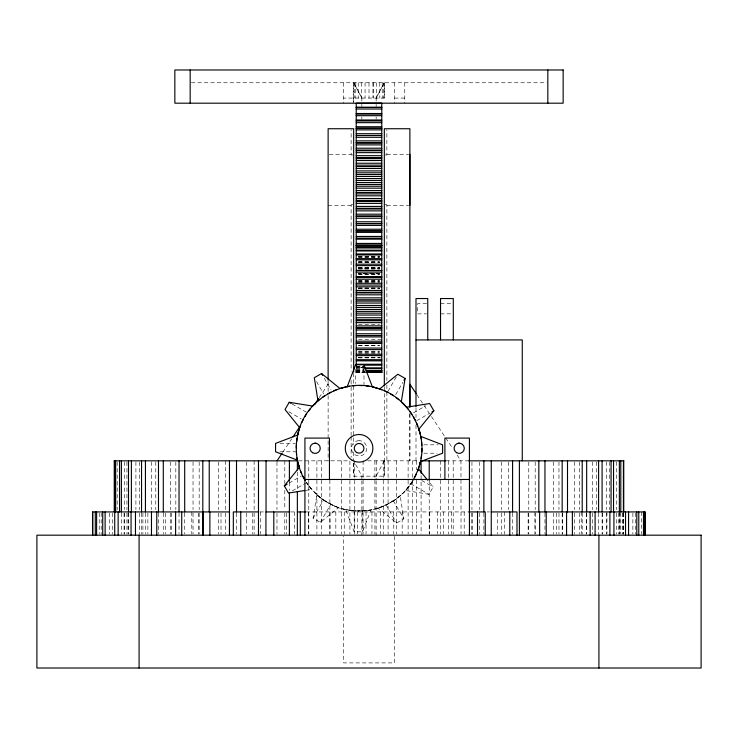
<?xml version="1.0" encoding="UTF-8"?>
<svg xmlns="http://www.w3.org/2000/svg" width="738" height="738" viewBox="0 0 738 738"><rect width="100%" height="100%" fill="white"/><g stroke="black" fill="none" stroke-linecap="round" stroke-linejoin="round"><path stroke-width="0.55" stroke-dasharray="3.69 2.77" d="M353.714 101.696L353.668 98.08M409.876 413.723L409.876 460.835L409.876 413.944M412.939 480.881C398.114 505.788 365.642 517.338 338.41 507.753L320.329 522.366L313.078 518.187L316.87 494.774L308.779 485.798M340.421 508.205L345.753 509.654L354.185 531.83L362.552 531.812L370.91 510.124L371.86 509.774M328.382 503.012L333.29 505.548L321.952 498.934L312.977 490.844M376.149 101.152L376.149 98.08L384.267 82.757L384.267 98.08M384.286 460.835L376.131 476.167L376.131 479.571M376.149 98.08L384.341 82.757L384.341 98.08L343.456 98.08M401.629 494.414L405.549 490.521L428.972 494.312L433.141 487.052L428.972 481.886M313.078 518.187L323.558 500.023L316.87 494.774M387.939 391.38L396.186 377.1M320.329 522.366L330.772 504.275L339.415 507.928M395.716 394.673L402.883 382.238M411.61 482.753L412.745 480.807M406.214 489.709L409.239 486.333L412.874 480.189M282.783 452.219L291.722 438.806M319.185 397.616L328.124 384.203M405.549 490.521L413.317 479.94M407.727 488.049L409.055 486.241M317.672 495.438L321.999 498.879M400.891 495.152L396.574 498.611M403.299 492.919L404.811 491.259M398.4 497.292L400.07 495.798M305.993 490.309L311.464 489.451L310.089 487.615M393.059 501.139L395.762 499.257L387.349 504.395M379.194 507.735C386.961 505.456 393.64 500.475 400.236 495.927L403.843 518.897L396.61 523.085L378.216 508.104L372.875 509.506M289.075 483.058L301.501 475.881M413.529 412.865L425.872 405.734M292.294 490.871L305.587 483.196M416.666 420.725L430.051 412.994M378.216 508.104L390.236 502.818M381.334 507.043L383.391 506.139M375.07 509.054L377.21 508.362M366.399 510.613L370.836 509.93M368.631 510.392L370.91 510.124L354.175 510.807L346.786 509.829M362.09 511.047L365.365 510.77L355.513 511.019M191.327 82.757L546.673 82.757M394.544 98.08L404.765 98.08M329.277 154.288L351.122 154.288M386.878 154.288L408.723 154.288M352.819 154.962L351.122 154.962L351.122 129.879M385.181 154.962L386.878 154.962L386.878 129.879M352.819 204.703L351.122 204.703L351.122 371.251M385.181 204.703L386.878 204.703L386.878 380.439M328.124 205.376L351.122 205.376M386.878 205.376L408.723 205.376M358.447 256.556L379.553 256.556M358.447 256.667L379.553 256.796M358.447 257.045L379.553 257.045M358.447 257.248L379.553 257.248M358.447 261.372L379.553 261.372M358.447 261.898L379.553 262.008M358.447 262.433L379.553 262.433M358.447 262.645L379.553 262.645M358.447 267.322L379.553 267.322M358.447 267.719L379.553 267.719M358.447 267.931L379.553 267.931M358.447 268.217L379.553 268.217M358.447 268.374L379.553 268.374M358.447 268.595L379.553 268.595M358.447 268.798L379.553 268.798M358.447 268.983L379.553 268.983M358.447 273.438L379.553 273.438M358.447 274.112L379.553 274.112M358.447 274.665L379.553 274.665M358.447 280.588L379.553 280.588M358.447 280.938L379.553 280.938M358.447 281.243L379.553 281.243M358.447 281.981L379.553 281.907M358.447 282.202L379.553 282.202M358.447 287.885L379.553 287.885M358.447 288.115L379.553 288.18M358.447 288.466L379.553 288.466M358.447 288.623L379.553 288.623M426.629 303.65L417.542 303.65L417.542 313.862L426.629 313.862M440.531 303.659L452.237 303.659M440.531 313.853L452.237 313.853M358.447 324.582L379.553 324.582M358.447 339.277L381.777 339.277M358.447 345.412L379.553 345.412M358.447 345.559L379.553 345.559M358.447 351.214L379.553 351.214M358.447 351.897L379.553 351.897M358.447 352.515L379.553 352.515M358.447 353.308L379.553 353.253M358.447 357.247L379.553 357.247M358.447 357.644L379.553 357.644M358.447 357.875L381.777 357.875M356.223 366.435L364 366.435M356.223 366.546L364 366.546M356.223 366.758L364 366.758M356.223 367.118L364 367.118M364 367.293L356.223 367.33L364 367.469M356.223 367.856L364 367.856M356.223 368.557L364 368.557M356.223 369.544L364 369.544M356.223 370.098L364 370.098M356.223 370.448L364 370.448M356.223 370.9L364 370.9M356.223 371.509L364 371.509M356.223 371.804L365.116 371.804M356.223 371.989L365.116 371.989M356.223 372.192L365.116 372.192M356.223 372.395L365.116 372.395M365.116 372.441L356.223 372.441L356.223 365.697M279.988 443.4L295.477 443.39M423.898 444.829L438.197 444.829M279.97 451.776L295.375 451.776M423.796 453.215L437.081 453.206M298.466 460.835L349.913 460.835L349.913 534.072M367.635 460.835L418.953 460.835M445.983 460.835L467.883 460.835M384.332 387.035L384.332 476.167L353.668 476.167L353.714 463.03M259.841 511.932L264.877 511.932M290.504 511.932L296.215 511.932M306.196 511.932L467.883 511.932M487.209 511.932L489.497 511.932M345.753 509.654L358.806 511.083M348.982 510.299L351.214 510.548M342.552 508.906L344.747 509.386M337.635 507.283L338.447 507.55M330.412 504.063L321.952 498.934M333.318 505.493L338.41 507.753L334.268 505.927M330.32 504.146L333.29 505.548M292.073 403.954L306.482 412.265M421.693 480.438L433.141 487.052M288.844 411.758L301.252 418.916M410.734 483.787L428.972 494.312M324.637 500.834L326.574 501.96M324.185 500.401L327.451 502.532M319.333 496.942L321.15 498.27M314.471 492.523L316.132 494.026M312.239 490.106L306.538 482.643L311.464 489.451M416.896 394.738L429.036 412.939M431.444 416.564L452.837 448.639M457.136 455.088L460.964 460.835L461.029 534.072M324.333 378.317L330.993 389.83M393.372 500.751L403.843 518.897M316.528 381.537L323.696 393.944M386.066 504.857L396.61 523.085M361.851 101.152L361.851 98.08L353.659 82.757L353.668 103.191M361.851 98.08L353.733 82.757L353.76 98.08M363.982 369.203L363.991 384.701M354.175 510.807L354.185 531.83M641.396 511.932L641.396 534.072M635.27 513.039L635.27 534.072M632.881 513.039L632.881 534.072M623.748 513.039L623.748 534.072M623.416 513.039L623.416 534.072M623.278 513.039L623.278 534.072M623.093 513.039L623.093 534.072M622.337 513.039L622.337 534.072M620.796 513.039L620.796 534.072M619.855 511.932L619.855 534.072M619.376 513.039L619.376 534.072M618.435 513.039L618.435 534.072M616.599 461.97L616.599 509.663M616.599 513.039L616.599 534.072M609.496 461.97L609.496 509.663M606.94 511.932L606.94 534.072M606.618 461.97L606.618 509.663M606.618 513.039L606.618 534.072M602.54 513.039L602.54 534.072M602.088 513.039L602.088 534.072M598.601 513.039L598.601 534.072M596.452 461.97L596.452 509.663M592.568 461.97L592.568 509.663M592.568 513.039L592.568 534.072M586.664 513.039L586.664 534.072M586.525 513.039L586.525 534.072M582.208 513.039L582.208 534.072M581.221 511.932L581.221 534.072M579.514 461.97L579.514 509.663M579.514 513.039L579.514 534.072M574.699 461.97L574.699 509.663M574.699 513.039L574.699 534.072M562.393 513.039L562.393 534.072M562.171 513.039L562.171 534.072M558.97 461.97L558.97 509.663M558.97 513.039L558.97 534.072M556.277 513.039L556.277 534.072M553.306 461.97L553.306 509.663M553.306 513.039L553.306 534.072M544.958 513.039L544.958 534.072M535.179 461.97L535.179 509.663M535.179 513.039L535.179 534.072M534.958 511.932L534.958 534.072M528.768 461.97L528.768 509.663M528.768 513.039L528.768 534.072M528.131 513.039L528.131 534.072M512.578 513.039L512.578 534.072M508.537 461.97L508.537 509.663M504.672 511.932L504.672 534.072M501.489 461.97L501.489 509.663M501.489 513.039L501.489 534.072M497.255 513.039L497.255 534.072M483.87 513.039L483.87 534.072M479.515 461.97L479.515 509.663M479.515 513.039L479.515 534.072M472.071 513.039L472.071 534.072M471.951 461.97L471.951 509.663M471.951 513.039L471.951 534.072M464.193 511.932L464.193 534.072M453.206 460.835L453.206 534.072M451.499 511.932L451.499 534.072M448.603 460.835L448.603 534.072M443.4 511.932L443.4 534.072M440.641 460.835L440.641 534.072M437.699 511.932L437.699 534.072M429.498 511.932L429.498 534.072M429.221 480.143L429.221 534.072M421.094 475.595L421.094 534.072M416.324 460.835L416.324 469.921M416.324 480.143L416.352 534.072M416.001 407.865L416.001 417.404M416.001 425.143L416.001 460.835M412.265 460.835L412.265 534.035M408.114 460.835L408.114 534.072M404.765 82.757L404.765 103.191M402.164 511.932L402.164 534.072M396.389 460.835L396.389 534.072M394.544 82.757L394.544 103.191M394.544 536.332L394.544 662.909L343.456 662.909L343.456 536.332M393.76 511.932L393.76 534.072M388.087 460.835L388.087 534.072M386.878 385.033L386.878 390.771M386.878 391.924L386.878 460.835M384.203 460.835L384.286 476.167M383.742 82.757L383.742 98.08M383.243 460.835L383.243 534.072M382.219 82.757L382.219 98.08M380.393 511.932L380.393 534.072M379.793 82.757L379.793 98.08M376.629 82.757L376.629 98.08M376.592 460.835L376.592 476.167M376.149 104.335L376.149 106.623M376.149 116.899L376.149 119.178M376.131 480.706L376.131 535.179M374.913 460.835L374.913 534.072M373.52 82.757L373.52 98.08M372.948 82.757L372.948 98.08M371.952 511.932L371.952 534.072M369 82.757L369 98.08M366.048 511.932L366.048 534.072M365.052 82.757L365.052 98.08M363.087 460.835L363.087 534.072M362.552 510.89L362.552 531.812M361.851 104.335L361.851 106.623M361.851 116.899L361.851 119.178M361.869 479.571L361.869 476.167L353.714 460.835L353.668 451.61M361.869 480.706L361.869 535.179M361.371 82.757L361.371 98.08M358.207 82.757L358.207 98.08M357.607 511.932L357.607 534.072M355.781 82.757L355.781 98.08M355.615 369.194L355.615 383.52M354.757 460.835L354.757 534.072M354.258 82.757L354.258 98.08M353.797 463.03L353.797 476.167M353.668 373.197L353.668 444.756M351.122 380.439L351.122 435.568M351.122 436.721L351.122 457.394M344.24 511.932L344.24 534.072M343.456 82.757L343.456 103.191M341.611 460.835L341.611 534.072M335.836 511.932L335.836 534.072M329.987 511.932L329.987 534.072M329.886 480.143L329.886 534.072M328.124 381.269L328.124 391.647M328.124 395.642L328.124 460.835M321.676 460.835L321.648 534.072M316.906 460.835L316.906 534.072M308.779 460.835L308.779 534.072M308.502 511.932L308.502 534.072M297.359 472.191L297.359 490.355M294.6 511.932L294.6 534.072M289.397 482.412L289.397 490.355M286.501 513.039L286.501 534.072M284.794 460.835L284.794 483.547M284.794 490.355L284.794 509.663M284.794 513.039L284.794 534.072M276.971 461.97L276.971 509.663M276.971 513.039L276.971 534.072M260.477 511.932L260.477 534.072M254.13 460.835L254.13 509.663M254.13 513.039L254.13 534.072M252.765 513.039L252.765 534.072M246.741 461.97L246.741 509.663M246.741 513.039L246.741 534.072M236.511 513.039L236.511 534.072M225.422 460.835L225.422 509.663M225.422 513.039L225.422 534.072M221.013 513.039L221.013 534.072M218.614 461.97L218.614 509.663M218.614 513.039L218.614 534.072M199.168 461.97L199.168 509.663M199.168 513.039L199.168 534.072M198.365 513.039L198.365 534.072M193.042 461.97L193.042 509.663M193.042 513.039L193.042 534.072M191.797 511.932L191.797 534.072M184.694 513.039L184.694 534.072M179.03 513.039L179.03 534.072M175.828 461.97L175.828 509.663M171.428 513.039L171.428 534.072M170.496 461.97L170.496 509.663M170.496 513.039L170.496 534.072M165.616 513.039L165.616 534.072M163.301 513.039L163.301 534.072M158.486 513.039L158.486 534.072M155.792 461.97L155.792 509.663M151.336 461.97L151.336 509.663M147.877 513.039L147.877 534.072M145.432 513.039L145.432 534.072M142.904 513.039L142.904 534.072M141.548 513.039L141.548 534.072M139.399 461.97L139.399 509.663M139.399 513.039L139.399 534.072M135.912 461.97L135.912 509.663M128.504 513.039L128.504 534.072M128.108 513.039L128.108 534.072M126.936 461.97L126.936 509.663M126.936 513.039L126.936 534.072M124.464 461.97L124.464 509.663M124.464 513.039L124.464 534.072M124.076 513.039L124.076 534.072M121.401 513.039L121.401 534.072M117.204 461.97L117.204 509.663M112.462 513.039L112.462 534.072M109.427 513.039L109.427 534.072M101.198 513.039L101.198 534.072M99.224 513.039L99.224 534.072M308.161 484.958L306.252 482.283L308.124 484.977M359.083 440.641L357.1 440.9A7.666 7.666 0 0 0 357.1 455.706L361.066 455.706A7.666 7.666 0 0 0 361.066 440.9L359.083 440.641M379.553 273.715L358.447 273.715L379.553 273.798"/><path stroke-width="1.11" d="M409.876 406.832L409.876 128.735L384.332 128.735L384.332 385.882M305.135 480.327C296.012 465.374 293.733 446.296 299.185 429.645M296.372 444.737L296.298 448.021M418.981 466.96C429.774 435.604 410.494 398.179 378.751 388.677C344.914 376.334 304.268 399.572 297.728 434.977L275.56 443.409L275.569 451.776L297.266 460.125L296.999 457.855M421.795 451.868L421.868 448.584M297.091 438.197L296.676 441.462M421.084 458.409L421.49 455.143M379.756 388.852L397.837 374.24L405.088 378.419L401.306 401.832L405.19 405.762M413.317 479.94L418.529 468.971L420.439 461.628L442.615 453.206L442.597 444.829L420.9 436.481L421.167 438.75M298.004 433.972L298.484 431.776M419.682 464.829L420.162 462.643M300.541 425.531L299.462 428.64M417.625 471.075L418.326 468.944M347.266 386.481L355.615 364.793L363.982 364.775L372.413 386.952L377.745 388.4M417.911 470.014L418.704 467.975M303.244 419.535L301.842 422.514M414.922 477.071L416.324 474.091M316.537 402.192L312.617 406.084L289.195 402.293L285.025 409.553L299.637 427.634M403.99 380.328L405.088 378.419M306.556 413.852L304.849 416.666M277.036 460.835L282.147 453.178M293.004 436.887L299.388 427.311M314.711 404.313L318.548 398.566M310.449 408.557L308.456 411.177M304.895 490.484L288.493 493.067L284.296 485.825L299.287 467.44L297.884 462.089M408.077 408.99L406.712 407.155L429.673 403.538L433.87 410.78L418.88 429.165L420.291 434.516M313.355 405.346L314.868 403.686M319.775 399.313L317.285 401.463M325.107 395.467L322.405 397.348M345.292 387.099L339.95 388.502L321.565 373.52L314.323 377.718L317.94 400.679M284.296 485.825L287.165 484.165M431.961 411.887L433.87 410.78M330.818 392.21L327.94 393.788M336.832 389.563L333.807 390.836M340.956 388.243L343.096 387.551M347.34 386.675L349.535 386.214M346.306 386.832L348.474 386.5M356.076 385.559L352.801 385.836M458.261 443.28L459.589 443.206M356.223 107.314L381.777 107.314M356.223 107.444L381.777 107.444M356.223 109.003L381.777 109.003M356.223 113.514L381.777 113.514M356.223 114.067L381.777 114.067M356.223 115.691L381.777 115.691M356.223 119.999L381.777 119.999M356.223 120.967L381.777 120.967M356.223 122.656L381.777 122.656M356.223 126.742L381.777 126.742M356.223 128.117L381.777 128.117M356.223 128.467L381.777 128.467M356.223 129.87L381.777 129.87M356.223 133.707L381.777 133.707M356.223 135.488L381.777 135.488M356.223 137.286L381.777 137.286M356.223 140.875L381.777 140.875M356.223 142.692L381.777 142.692M356.223 143.052L381.777 143.052M356.223 144.897L381.777 144.897M356.223 148.209L381.777 148.209M356.223 150.063L381.777 150.063M356.223 150.773L381.777 150.773M356.223 152.646L381.777 152.646M356.223 155.681L381.777 155.681M356.223 157.563L381.777 157.563M356.223 158.624L381.777 158.624M356.223 160.515L381.777 160.515M356.223 163.246L381.777 163.246M356.223 165.155L381.777 165.155M356.223 166.557L381.777 166.557M356.223 168.467L381.777 168.467M356.223 170.893L381.777 170.893M356.223 172.812L381.777 172.812M356.223 174.555L381.777 174.555M356.223 176.474L381.777 176.474M356.223 178.568L381.777 178.568M356.223 180.496L381.777 180.496M356.223 182.572L381.777 182.572M356.223 184.491L381.777 184.491M356.223 186.262L381.777 186.262M356.223 188.181L381.777 188.181M356.223 190.57L381.777 190.57M356.223 192.489L381.777 192.489M356.223 193.919L381.777 193.919M356.223 195.819L381.777 195.819M356.223 198.531L381.777 198.531M356.223 200.432L381.777 200.432M356.223 201.511L381.777 201.511M356.223 203.402L381.777 203.402M356.223 206.409L381.777 206.409M356.223 208.282L381.777 208.282M356.223 209.02L381.777 209.02M356.223 210.874L381.777 210.874M356.223 214.177L381.777 214.177M356.223 216.013L381.777 216.013M356.223 216.4L381.777 216.4M356.223 218.227L381.777 218.227M356.223 221.787L381.777 221.787M356.223 225.404L381.777 225.404M356.223 229.232L381.777 229.232M356.223 230.662L381.777 230.662M356.223 230.985L381.777 230.985M356.223 232.387L381.777 232.387M356.223 236.455L381.777 236.455M356.223 238.153L381.777 238.153M356.223 239.149L381.777 239.149M356.223 243.439L381.777 243.439M356.223 245.071L381.777 245.117M356.223 245.32L381.777 245.32M356.223 245.699L381.777 245.699M356.223 246.003L381.777 246.003M356.223 247.414L381.777 247.414M356.223 247.968L381.777 247.968M356.223 250.173L381.777 250.173M356.223 250.966L381.777 250.966M356.223 253.946L381.777 253.946M356.223 254.951L381.777 254.951M356.223 258.641L381.777 258.641M356.223 259.868L381.777 259.868M356.223 264.204L381.777 264.204M356.223 265.615L381.777 265.615M356.223 272.101L381.777 272.101M356.223 276.612L381.777 276.612M356.223 277.497L381.777 277.497M356.223 279.213L381.777 279.213M356.223 283.3L381.777 283.3M356.223 285.016L381.777 285.043M356.223 286.824L381.777 286.824M356.223 290.421L381.777 290.421M356.223 292.248L381.777 292.248M356.223 292.931L381.777 292.931M356.223 294.822L381.777 294.822M356.223 297.857L381.777 297.857M356.223 299.748L381.777 299.748M356.223 301.113L381.777 301.113M356.223 303.05L381.777 303.05M356.223 305.477L381.777 305.477M356.223 307.395L381.777 307.395M356.223 309.434L381.777 309.434M356.223 311.381L381.777 311.381M356.223 313.152L381.777 313.152M356.223 315.061L381.777 315.061M356.223 317.746L381.777 317.746M356.223 319.665L381.777 319.665M356.223 320.753L381.777 320.753M356.223 322.626L381.777 322.626M356.223 325.892L381.777 325.892M356.223 327.764L381.777 327.764M356.223 328.152L381.777 328.152M356.223 329.96L381.777 329.96M356.223 333.751L381.777 333.751M356.223 335.532L381.777 335.532M356.223 336.915L381.777 336.915M416.001 339.923L522.273 339.923L522.273 460.835M356.223 341.187L381.777 341.187M356.223 342.847L381.777 342.847M356.223 343.401L381.777 343.401M356.223 348.068L381.777 348.068M356.223 349.581L381.777 349.581M356.223 354.268L381.777 354.268M356.223 355.605L381.777 355.605M356.223 359.692L381.777 359.692M356.223 360.836L381.777 360.836M356.223 364.249L381.777 364.249M364 365.181L381.777 365.181M364 367.856L381.777 367.856M365.116 368.557L381.777 368.557M366.223 370.448L381.777 370.448M366.223 370.9L381.777 370.9M366.223 371.989L381.777 371.989M366.223 372.192L381.777 372.192M366.223 372.395L381.777 372.395M366.223 372.441L381.777 372.441L381.777 103.099L356.223 103.191L356.223 365.467M114.15 460.835L297.469 460.835M422.127 460.835L445.715 460.835M468.565 460.835L623.85 460.835M304.923 479.469L469.442 479.469M202.821 511.932L92.545 511.932L92.545 535.179M229.463 511.932L203.042 511.932L203.042 535.179M258.484 511.932L233.328 511.932L233.328 535.179M289.397 511.932L265.929 511.932L265.929 535.179M297.359 511.932L305.431 511.932M468.722 511.932L485.235 511.932L485.235 535.179M491.259 511.932L516.987 511.932L516.987 535.179M519.386 511.932L645.455 511.932L645.455 535.179M362.653 385.587L359.369 385.522M314.748 443.206L316.085 443.28M369.184 386.306L365.928 385.891M373.419 387.229L375.614 387.699M379.729 389.055L381.86 389.756M378.751 388.677L380.79 389.47M387.856 392.459L384.876 391.057M289.195 402.293L291.113 403.4M393.529 395.771L390.716 394.074M398.834 399.664L396.214 397.671M402.035 402.579L403.695 404.083M418.529 468.971L427.579 480.17M405.928 406.5L406.555 407.284M411.915 414.322L410.042 411.629M416.26 393.778L409.876 384.203L409.876 407.081M321.565 373.52L322.672 375.439M415.18 420.033L413.594 417.154M302.986 476.573L304.573 479.451M417.828 426.057L416.555 423.022M300.338 470.549L301.611 473.584M419.147 430.18L419.83 432.32M298.337 464.294L299.019 466.425M420.559 435.521L420.706 436.518M297.46 460.088L297.617 461.084M421.832 445.3L421.555 442.016M296.344 451.315L296.611 454.59M644.366 511.932L644.366 535.179M643.471 511.932L643.471 535.179M638.776 511.932L638.776 535.179M636.802 511.932L636.802 535.179M628.573 511.932L628.573 535.179M625.538 511.932L625.538 535.179M623.748 460.835L623.748 511.932M623.416 460.835L623.416 511.932M620.796 460.835L620.796 511.932M619.376 460.835L619.376 511.932M613.924 511.932L613.924 535.179M613.536 460.835L613.536 511.932M611.064 460.835L611.064 511.932M609.892 511.932L609.892 535.179M602.088 460.835L602.088 511.932M598.915 535.179L598.915 668.019M598.601 460.835L598.601 511.932M595.096 511.932L595.096 535.179M590.123 511.932L590.123 535.179M586.664 460.835L586.664 511.932M582.208 460.835L582.208 511.932M572.384 511.932L572.384 535.179M567.504 460.835L567.504 511.932M566.572 511.932L566.572 535.179M562.171 460.835L562.171 511.932M547.827 69.981L547.827 103.191M546.203 511.932L546.203 535.179M544.958 460.835L544.958 511.932M539.635 511.932L539.635 535.179M538.832 460.835L538.832 511.932M519.386 460.835L519.386 535.179M512.578 460.835L512.578 511.932M509.783 511.932L509.783 535.179M491.259 460.835L491.259 535.179M483.87 460.835L483.87 511.932M477.523 511.932L477.523 535.179M469.442 535.179L469.414 438.086L444.894 438.086L444.894 479.469M453.298 339.923L453.298 298.539L440.531 298.539L440.531 339.923M429.221 460.835L429.221 480.143M427.754 339.923L427.754 298.539L416.001 298.539L416.001 406.712M421.094 460.835L421.094 473.326M409.876 154.288L409.876 205.376M353.668 372.044L353.668 128.735L328.124 128.735L328.124 380.116M329.452 479.469L329.452 438.086L304.923 438.086L304.923 535.179M300.301 511.932L300.301 535.179M297.359 460.835L297.359 469.921M297.359 491.49L297.359 535.179M289.397 460.835L289.397 481.277M289.397 492.633L289.397 535.179M273.807 511.932L273.807 535.179M266.049 460.835L266.049 511.932M258.484 460.835L258.484 535.179M240.745 511.932L240.745 535.179M236.511 460.835L236.511 511.932M229.463 460.835L229.463 535.179M209.869 511.932L209.869 535.179M209.232 460.835L209.232 511.932M202.821 460.835L202.821 535.179M190.173 69.981L190.173 103.191M184.694 460.835L184.694 511.932M181.723 511.932L181.723 535.179M179.03 460.835L179.03 511.932M175.607 511.932L175.607 535.179M163.301 460.835L163.301 511.932M158.486 460.835L158.486 511.932M156.779 511.932L156.779 535.179M151.474 511.932L151.474 535.179M145.432 460.835L145.432 511.932M141.548 460.835L141.548 511.932M139.085 535.179L139.085 668.019M135.46 511.932L135.46 535.179M131.382 460.835L131.382 511.932M131.06 511.932L131.06 535.179M128.504 460.835L128.504 511.932M121.401 460.835L121.401 511.932M119.565 460.835L119.565 511.932M118.145 511.932L118.145 535.179M115.663 460.835L115.663 511.932M114.907 460.835L114.907 511.932M114.722 511.932L114.722 535.179M114.584 460.835L114.584 511.932M114.252 460.835L114.252 511.932M105.119 511.932L105.119 535.179M102.73 511.932L102.73 535.179M96.604 511.932L96.604 535.179M95.294 511.932L95.294 535.179M92.757 511.932L92.757 535.179M563.149 69.981L174.851 69.981L174.851 103.191L563.149 103.191L563.149 69.981M381.777 223.596L356.223 223.596L381.777 223.623M381.777 270.477L356.223 270.477L381.777 270.523M701.1 535.179L36.9 535.179L36.9 668.019L701.1 668.019L701.1 535.179M312.589 452.726A5.111 5.111 0 0 0 320.255 448.307A5.111 5.111 0 0 0 312.589 443.879A5.111 5.111 0 0 0 312.589 452.726M456.637 452.726A5.111 5.111 0 0 0 464.303 448.307A5.111 5.111 0 0 0 456.637 443.879A5.111 5.111 0 0 0 456.637 452.726M356.657 452.505A4.852 4.852 0 0 0 363.935 448.307A4.852 4.852 0 0 0 356.657 444.101A4.852 4.852 0 0 0 356.657 452.505M352.183 460.254A13.791 13.791 0 0 0 372.884 448.307A13.791 13.791 0 0 0 352.183 436.352A13.791 13.791 0 0 0 352.183 460.254"/></g></svg>
